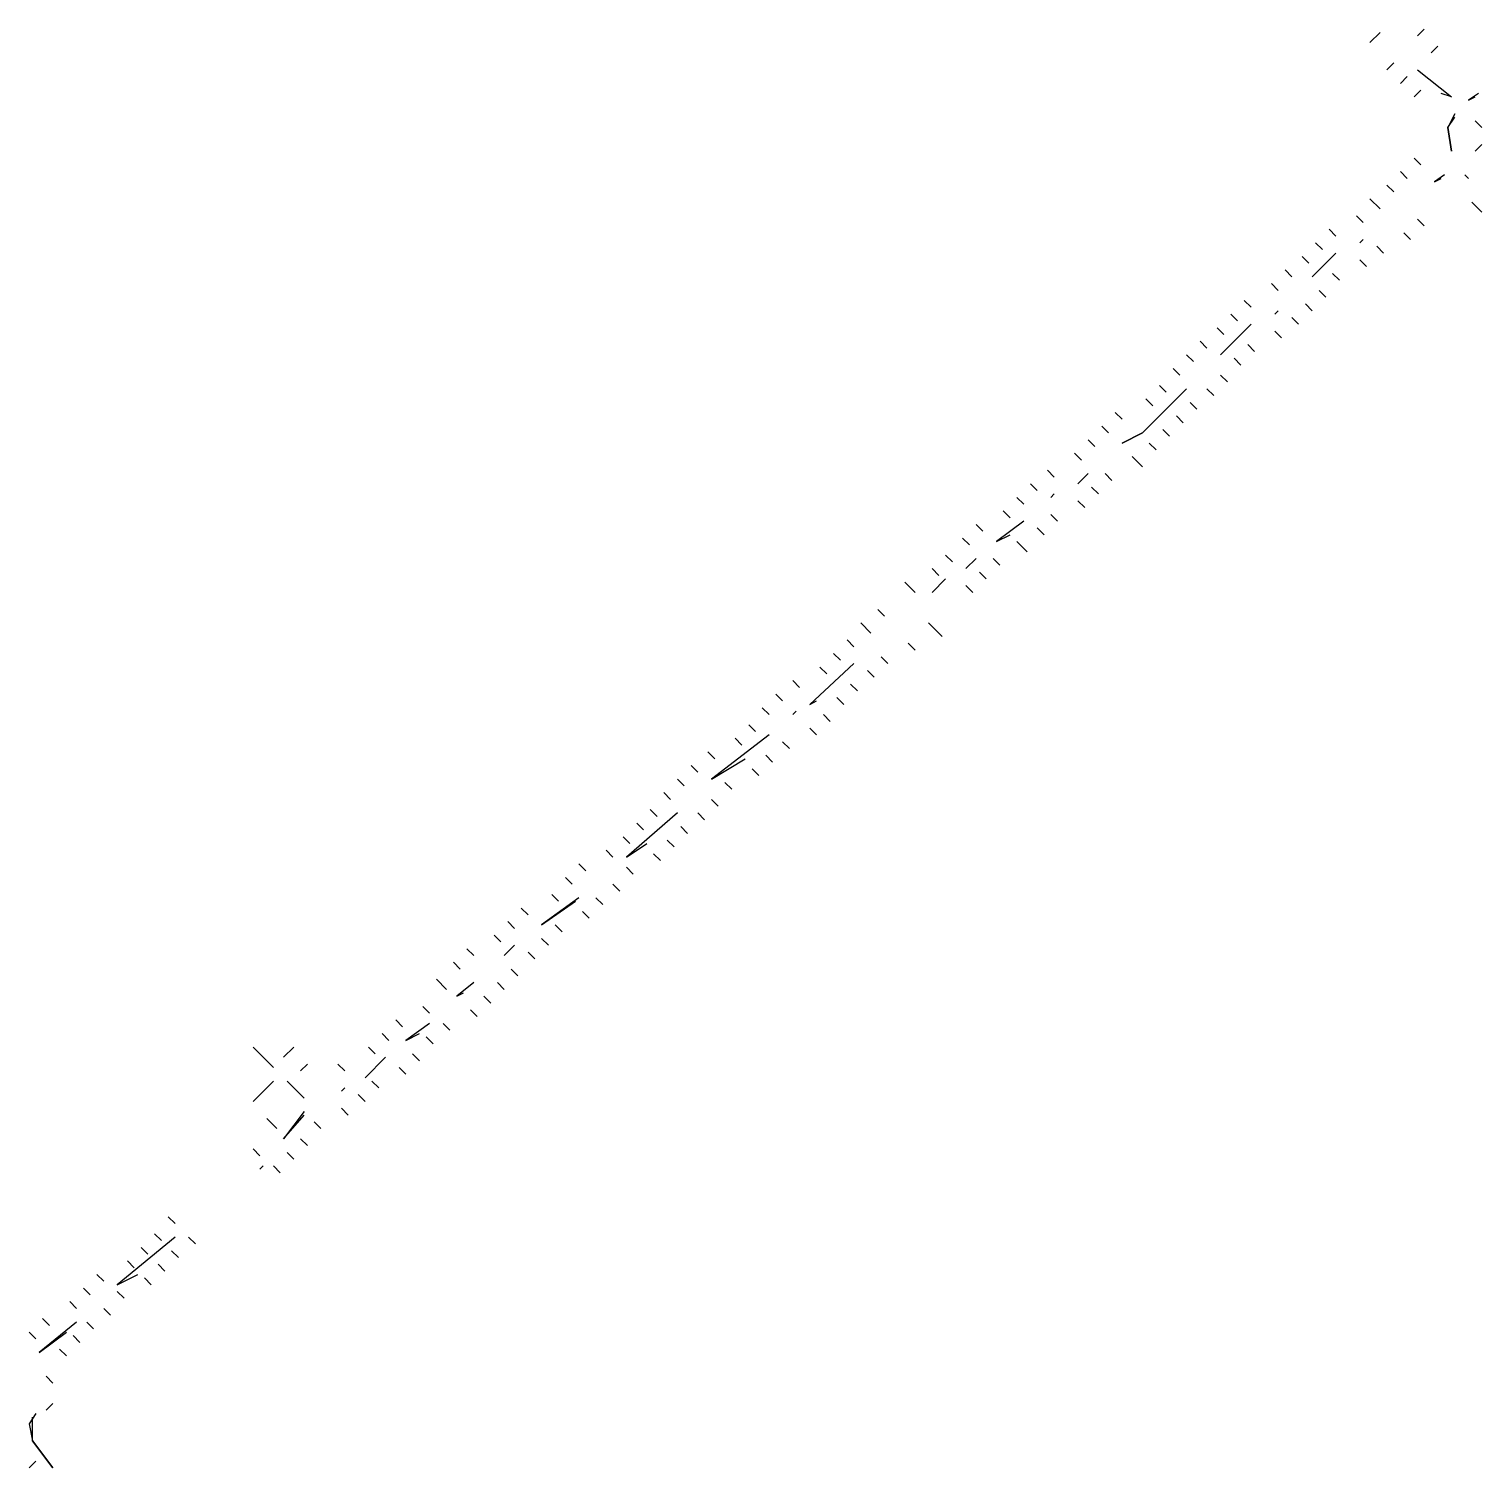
# Model space of a CAD drawing. Extents: x 1 to 2775, y -31 to 2075.
# Drawn here: x 1568.8 to 1640.2, y 844.7 to 915.3 of the extents above; entities that cross this region are included whole.
import ezdxf

# ---------------------------------------------------------------- set-up
doc = ezdxf.new("R2010")
doc.units = 0
doc.layers.add('LINEWORK', color=4, linetype='CONTINUOUS')

msp = doc.modelspace()

# ---------------------------------------------------------------- linework, layer by layer
at = {"layer": 'LINEWORK'}
for points in [[(1637.3333, 915.3333), (1637, 915)], [(1635.1667, 915.1667), (1634.6667, 914.6667)], [(1638, 914.5), (1637.6667, 914.1667)], [(1635.8333, 913.6667), (1635.5, 913.3333)], [(1637, 913.3333), (1638.6667, 912), (1638.1667, 912.1667)], [(1636.5, 913), (1636.1667, 912.6667)], [(1637.1667, 912.3333), (1636.8333, 912)], [(1640, 912.1667), (1639.5, 911.8333), (1639.8333, 912)], [(1638.8333, 911.1667), (1638.5, 910.5), (1638.6667, 909.3333), (1638.5, 910.5), (1638.8333, 911)], [(1639.8333, 910.8333), (1640.1667, 910.5)], [(1640.1667, 909.6667), (1639.8333, 909.3333)], [(1636.8333, 909), (1637.1667, 908.6667)], [(1636.1667, 908.3333), (1636.5, 908)], [(1638.3333, 908.1667), (1637.8333, 907.8333), (1638.1667, 908)], [(1639.3333, 908.1667), (1639.5, 908)], [(1635.5, 907.6667), (1635.8333, 907.3333)], [(1634.6667, 907), (1635.1667, 906.5)], [(1639.6667, 906.8333), (1640.1667, 906.3333)], [(1634, 906.1667), (1634.3333, 905.8333)], [(1637, 906), (1637.3333, 905.6667)], [(1632.6667, 905.5), (1633, 905.1667)], [(1636.3333, 905.3333), (1636.6667, 905)], [(1632, 904.8333), (1632.3333, 904.5)], [(1634.3333, 905), (1634.1667, 904.8333)], [(1635, 904.6667), (1635.3333, 904.3333)], [(1631.3333, 904.1667), (1631.6667, 903.8333)], [(1633, 904.3333), (1631.8333, 903.1667)], [(1634.1667, 904), (1634.5, 903.6667)], [(1630.5, 903.5), (1630.8333, 903.1667)], [(1632.8333, 903.3333), (1633.1667, 903)], [(1629.8333, 902.8333), (1630.1667, 902.5)], [(1632.1667, 902.5), (1632.5, 902.1667)], [(1628.5, 902), (1628.8333, 901.6667)], [(1631.5, 901.8333), (1631.8333, 901.5)], [(1627.8333, 901.3333), (1628.1667, 901)], [(1630.1667, 901.5), (1630, 901.3333)], [(1630.8333, 901.1667), (1631.1667, 900.8333)], [(1627.1667, 900.6667), (1627.5, 900.3333)], [(1628.8333, 900.8333), (1627.3333, 899.3333)], [(1630, 900.5), (1630.3333, 900.1667)], [(1626.3333, 900), (1626.6667, 899.6667)], [(1628.6667, 899.8333), (1629, 899.5)], [(1625.6667, 899.3333), (1626, 899)], [(1628, 899.1667), (1628.3333, 898.8333)], [(1625, 898.6667), (1625.3333, 898.3333)], [(1627.3333, 898.3333), (1627.6667, 898)], [(1625.6667, 897.6667), (1623.5, 895.5), (1622.5, 895), (1623.5, 895.5)], [(1624.3333, 897.8333), (1624.6667, 897.5)], [(1626.6667, 897.6667), (1627, 897.3333)], [(1623.6667, 897.1667), (1624, 896.8333)], [(1625.8333, 897), (1626.1667, 896.6667)], [(1622.1667, 896.5), (1622.5, 896.1667)], [(1625.1667, 896.3333), (1625.5, 896)], [(1621.5, 895.8333), (1621.8333, 895.5)], [(1624.5, 895.6667), (1624.8333, 895.3333)], [(1620.8333, 895.1667), (1621.1667, 894.8333)], [(1623.8333, 895), (1624.1667, 894.6667)], [(1620.1667, 894.5), (1620.5, 894.1667)], [(1623, 894.3333), (1623.5, 893.8333)], [(1618.8333, 893.6667), (1619.1667, 893.3333)], [(1620.8333, 893.5), (1620.3333, 893)], [(1621.6667, 893.5), (1622, 893.1667)], [(1618, 893), (1618.3333, 892.6667)], [(1619.1667, 892.5), (1619, 892.3333)], [(1621, 892.8333), (1621.3333, 892.5)], [(1617.3333, 892.3333), (1617.6667, 892)], [(1620.3333, 892.1667), (1620.6667, 891.8333)], [(1615.3333, 891), (1615.6667, 890.6667)], [(1617.6667, 891.1667), (1616.3333, 890.1667), (1617, 890.5)], [(1616.6667, 891.6667), (1617, 891.3333)], [(1619, 891.5), (1619.3333, 891.1667)], [(1614.6667, 890.3333), (1615, 890)], [(1618.3333, 890.8333), (1618.6667, 890.5)], [(1617.3333, 890.1667), (1617.8333, 889.6667)], [(1613.1667, 888.8333), (1613.5, 888.5)], [(1613.8333, 889.5), (1614.1667, 889.1667)], [(1615.3333, 889.3333), (1614.8333, 888.8333)], [(1616.1667, 889.3333), (1616.5, 889)], [(1611.8333, 888.1667), (1612.3333, 887.6667)], [(1613.8333, 888.3333), (1613.1667, 887.6667)], [(1615.5, 888.6667), (1615.8333, 888.3333)], [(1614.8333, 888), (1615.1667, 887.6667)], [(1610.5, 886.8333), (1610.8333, 886.5)], [(1609.6667, 886.1667), (1610.1667, 885.6667)], [(1613, 886.1667), (1613.6667, 885.5)], [(1609, 885.3333), (1609.3333, 885)], [(1608.3333, 884.6667), (1608.6667, 884.3333)], [(1612, 885.1667), (1612.3333, 884.8333)], [(1609.3333, 884.1667), (1607.1667, 882.1667), (1607.5, 882.3333)], [(1607.6667, 884), (1608, 883.6667)], [(1610, 883.8333), (1610.3333, 883.5)], [(1610.6667, 884.5), (1611, 884.1667)], [(1606.3333, 883.3333), (1606.6667, 883)], [(1609.1667, 883.1667), (1609.5, 882.8333)], [(1605.5, 882.6667), (1605.8333, 882.3333)], [(1608.5, 882.5), (1608.8333, 882.1667)], [(1604.8333, 882), (1605.1667, 881.6667)], [(1606.5, 881.8333), (1606.3333, 881.6667)], [(1604.1667, 881.1667), (1604.5, 880.8333)], [(1607.1667, 881), (1607.5, 880.6667)], [(1607.8333, 881.6667), (1608.1667, 881.3333)], [(1605.1667, 880.6667), (1602.3333, 878.5), (1604, 879.5)], [(1603.5, 880.5), (1603.8333, 880.1667)], [(1605.8333, 880.3333), (1606.1667, 880)], [(1602.1667, 879.8333), (1602.5, 879.5)], [(1605, 879.6667), (1605.3333, 879.3333)], [(1601.3333, 879.1667), (1601.6667, 878.8333)], [(1604.3333, 879), (1604.6667, 878.6667)], [(1600.6667, 878.5), (1601, 878.1667)], [(1603, 878.3333), (1603.3333, 878)], [(1600, 877.8333), (1600.3333, 877.5)], [(1602.3333, 877.5), (1602.6667, 877.1667)], [(1600.6667, 876.8333), (1598.1667, 874.6667), (1599.1667, 875.3333)], [(1599.3333, 877), (1599.6667, 876.6667)], [(1601.6667, 876.8333), (1602, 876.5)], [(1598.6667, 876.3333), (1599, 876)], [(1600.8333, 876.1667), (1601.1667, 875.8333)], [(1598, 875.6667), (1598.3333, 875.3333)], [(1600.1667, 875.5), (1600.5, 875.1667)], [(1597.1667, 875), (1597.5, 874.6667)], [(1599.5, 874.8333), (1599.8333, 874.5)], [(1595.8333, 874.3333), (1596.1667, 874)], [(1598.1667, 874.1667), (1598.5, 873.8333)], [(1595.1667, 873.6667), (1595.5, 873.3333)], [(1597.5, 873.3333), (1597.8333, 873)], [(1595.8333, 872.6667), (1594, 871.3333), (1595.6667, 872.5)], [(1594.5, 872.8333), (1594.8333, 872.5)], [(1596.6667, 872.6667), (1597, 872.3333)], [(1593, 872.1667), (1593.3333, 871.8333)], [(1596, 872), (1596.3333, 871.6667)], [(1592.3333, 871.5), (1592.6667, 871.1667)], [(1594.6667, 871.3333), (1595, 871)], [(1591.6667, 870.8333), (1592, 870.5)], [(1592.6667, 870.3333), (1592.1667, 869.8333)], [(1594, 870.6667), (1594.3333, 870.3333)], [(1590.3333, 870.1667), (1590.6667, 869.8333)], [(1593.3333, 870), (1593.6667, 869.6667)], [(1589.6667, 869.5), (1590, 869.1667)], [(1592.5, 869.1667), (1592.8333, 868.8333)], [(1588.8333, 868.6667), (1589.3333, 868.1667)], [(1590.6667, 868.5), (1589.8333, 867.8333), (1590.1667, 868)], [(1591.8333, 868.5), (1592.1667, 868.1667)], [(1591.1667, 867.8333), (1591.5, 867.5)], [(1588.1667, 867.3333), (1588.5, 867)], [(1590.5, 867.1667), (1590.8333, 866.8333)], [(1586.1667, 866), (1586.5, 865.6667)], [(1586.8333, 866.6667), (1587.1667, 866.3333)], [(1588.5, 866.5), (1587.3333, 865.6667), (1588, 866)], [(1589.1667, 866.5), (1589.5, 866.1667)], [(1579.8333, 865.3333), (1580.8333, 864.3333)], [(1581.8333, 865.3333), (1581.3333, 864.8333)], [(1585.5, 865.3333), (1585.8333, 865)], [(1588.3333, 865.8333), (1588.6667, 865.5)], [(1586.3333, 864.8333), (1585.3333, 863.8333)], [(1587.6667, 865), (1588, 864.6667)], [(1582.5, 864.5), (1582.1667, 864.1667)], [(1584, 864.5), (1584.3333, 864.1667)], [(1587, 864.3333), (1587.3333, 864)], [(1580.8333, 863.6667), (1579.8333, 862.6667)], [(1581.5, 863.6667), (1582.3333, 862.8333)], [(1584.3333, 863.3333), (1584.1667, 863.1667)], [(1585.6667, 863.6667), (1586, 863.3333)], [(1585, 863), (1585.3333, 862.6667)], [(1580.5, 861.8333), (1581, 861.3333)], [(1582.3333, 862.1667), (1581.3333, 860.8333), (1582.3333, 862)], [(1584.1667, 862.3333), (1584.5, 862)], [(1582.8333, 861.6667), (1583.1667, 861.3333)], [(1579.8333, 860.3333), (1580.1667, 860)], [(1582.1667, 860.8333), (1582.5, 860.5)], [(1581.5, 860.1667), (1581.8333, 859.8333)], [(1580.3333, 859.5), (1580.1667, 859.3333)], [(1580.8333, 859.5), (1581.1667, 859.1667)], [(1575.6667, 857), (1576, 856.6667)], [(1575, 856.1667), (1575.3333, 855.8333)], [(1576, 856), (1573.1667, 853.6667), (1574.1667, 854.1667)], [(1574.3333, 855.5), (1574.6667, 855.1667)], [(1575.8333, 855.3333), (1576.1667, 855)], [(1576.6667, 856), (1577, 855.6667)], [(1573.6667, 854.8333), (1574, 854.5)], [(1575.1667, 854.6667), (1575.5, 854.3333)], [(1572.1667, 854.1667), (1572.5, 853.8333)], [(1574.5, 854), (1574.8333, 853.6667)], [(1571.5, 853.5), (1571.8333, 853.1667)], [(1573.1667, 853.3333), (1573.5, 853)], [(1570.8333, 852.8333), (1571.1667, 852.5)], [(1572.5, 852.5), (1572.8333, 852.1667)], [(1571.1667, 851.8333), (1569.3333, 850.3333), (1570.6667, 851.3333)], [(1569.5, 852), (1569.8333, 851.6667)], [(1571.6667, 851.8333), (1572, 851.5)], [(1568.8333, 851.3333), (1569.1667, 851)], [(1571, 851.1667), (1571.3333, 850.8333)], [(1570.3333, 850.5), (1570.6667, 850.1667)], [(1569.6667, 849.1667), (1570, 848.8333)], [(1570, 847.8333), (1569.6667, 847.5)], [(1569.1667, 847.3333), (1568.8333, 846.8333), (1569, 846), (1570, 844.6667), (1569, 846), (1569, 847.1667)], [(1569.1667, 845), (1568.8333, 844.6667)]]:
    msp.add_lwpolyline(points, dxfattribs=at)

doc.saveas('drawing.dxf')
